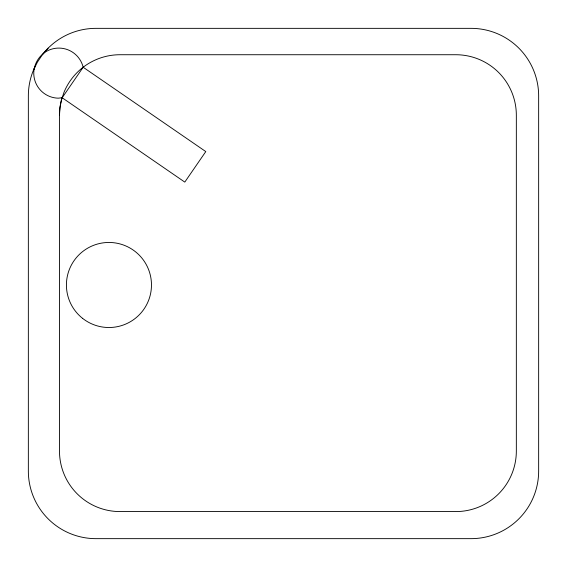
<?xml version="1.0" encoding="UTF-8"?>
<svg xmlns="http://www.w3.org/2000/svg" width="567" height="567" viewBox="0 0 567 567"><rect width="100%" height="100%" fill="white"/><g stroke="black" fill="none" stroke-linecap="round" stroke-linejoin="round"><path stroke-width="0.85" d="M59.485 115.243L60.003 107.34L61.548 99.579L64.092 92.081A60.513 60.513 0 0 1 119.998 54.73L455.818 54.73A60.513 60.513 0 0 1 516.339 115.243L516.339 451.063A60.513 60.513 0 0 1 455.818 511.576L119.998 511.576A60.513 60.513 0 0 1 59.485 451.063L59.485 115.243A60.513 60.513 0 0 1 62.023 97.885M33.496 70.074L37.408 62.143L42.319 54.793L48.145 48.145M62.164 97.751L83.158 67.232L205.786 151.58L184.792 182.099L62.164 97.751L58.21 98.176A25.054 25.054 0 0 1 33.765 72.533C34.126 63.717 39.137 55.495 46.813 51.143A25.054 25.054 0 0 1 83.158 67.232M34.934 66.842A67.593 67.593 0 0 0 28.35 95.943L28.35 471.057A67.593 67.593 0 0 0 95.943 538.65L471.057 538.65A67.593 67.593 0 0 0 538.65 471.057L538.65 95.943A67.593 67.593 0 0 0 471.057 28.35L95.943 28.35A67.593 67.593 0 0 0 42.319 54.793M82.548 318.328A42.525 42.525 0 0 0 151.02 291.19A42.525 42.525 0 0 0 93.279 245.454A42.525 42.525 0 0 0 82.548 318.328"/></g></svg>
